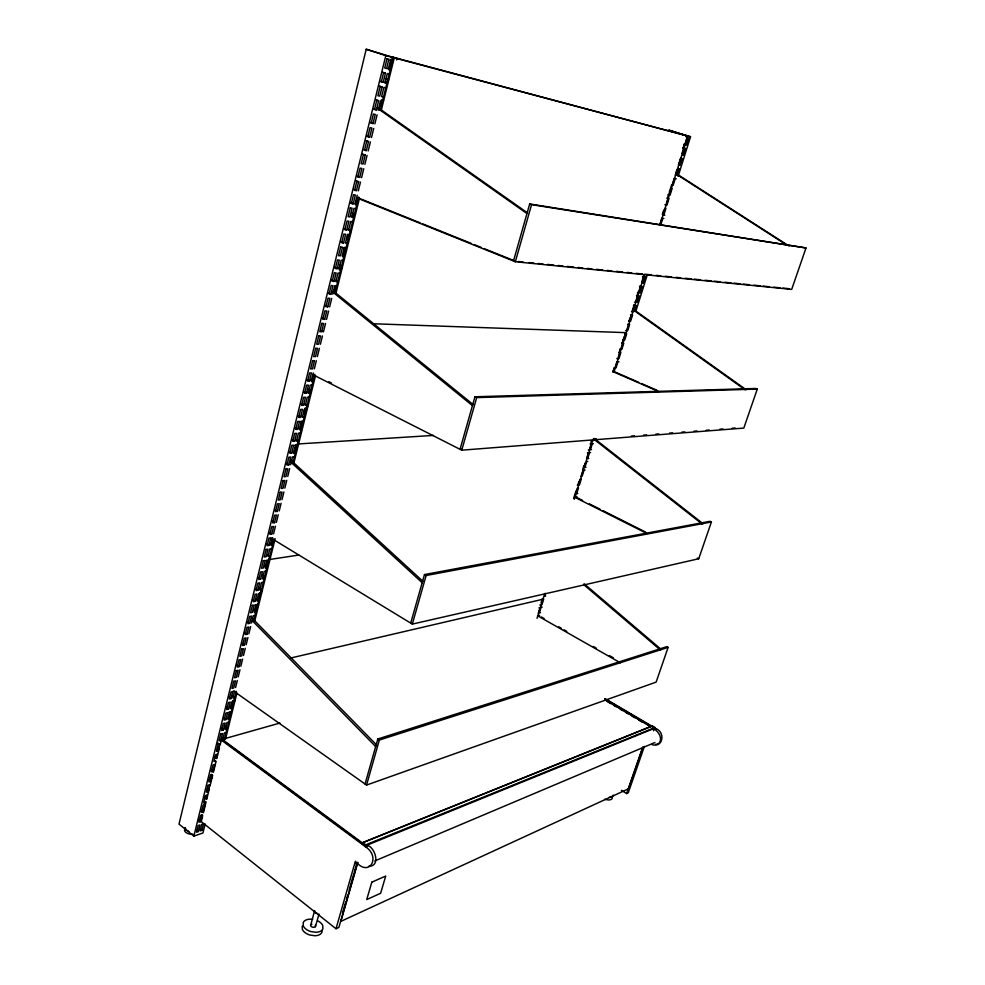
<?xml version="1.0" encoding="UTF-8"?>
<svg xmlns="http://www.w3.org/2000/svg" width="985" height="985" viewBox="0 0 985 985"><rect width="100%" height="100%" fill="white"/><g stroke="black" fill="none" stroke-linecap="round" stroke-linejoin="round"><path stroke-width="1.48" d="M322.193 930.529L321.96 932.155A10.096 6.144 13.8 0 1 315.065 935.75L309.795 935.024A10.54 6.402 13.8 0 1 302.37 929.434L302.223 926.097M314.744 910.706A2.536 1.514 13.9 0 0 314.486 911.039L310.595 925.678A2.635 1.601 13.8 0 0 312.368 927.107L313.686 927.328A2.524 1.527 13.8 0 0 315.495 926.503L315.508 925.678A2.635 1.601 13.8 0 0 315.262 925.26M314.486 911.039L314.474 911.851A2.647 1.576 13.9 0 0 316.259 913.267L317.576 913.501M396.561 59.913L396.906 58.521L366.211 49.25L178.999 824.125L193.873 836.117L202.922 832.978L205.151 824.014M193.873 836.117L385.812 55.591L366.211 49.25M203.797 805.077L204.708 801.384L205.976 802.381L203.402 812.773L201.051 810.914M207.109 791.62L208.032 787.901L209.3 788.886L206.715 799.352L204.351 797.505M217.192 750.718L218.128 746.925L219.421 747.898L216.786 758.561L214.373 756.751M198.33 831.562L199.955 824.938L198.145 825.565L196.507 832.19L198.33 831.562L196.04 829.727M200.78 821.625L202.417 814.977L200.595 815.58L198.958 822.241L200.78 821.625L198.477 819.791M203.242 811.64L204.892 804.954L203.07 805.558L201.42 812.243L203.242 811.64L200.928 809.818M206.37 798.921L207.367 794.895L205.545 795.486L203.895 802.209L205.717 801.605M210.704 781.4L212.366 774.629L210.556 775.183L208.882 781.967L210.704 781.4L208.364 779.615M213.216 771.23L214.89 764.409L213.068 764.963L211.393 771.784L213.216 771.23L210.864 769.445M216.404 758.265L217.426 754.153L215.604 754.682L213.905 761.54L215.727 760.999M223.373 730.02L225.085 723.064L223.263 723.569L221.551 730.525L223.373 730.02L220.997 728.272M225.947 719.592L227.67 712.611L225.848 713.091L224.124 720.072L225.947 719.592L223.558 717.856M228.532 709.101L230.268 702.083L228.434 702.551L226.71 709.582L228.532 709.101L226.144 707.378M231.13 698.574L232.879 691.519L231.044 691.975L229.308 699.03L231.13 698.574L228.729 696.863M239.01 666.66L240.771 659.494L238.949 659.913L237.176 667.079L239.01 666.66L236.572 664.974M244.329 645.113L246.102 637.886L244.28 638.268L242.495 645.507L244.329 645.113L241.867 643.451M247.001 634.254L248.799 626.989L246.964 627.359L245.166 634.636L247.001 634.254L244.539 632.604M249.697 623.345L251.495 616.044L249.661 616.401L247.863 623.714L249.697 623.345L247.223 621.707M255.115 601.367L256.937 593.992L255.103 594.312L253.28 601.7L255.115 601.367L252.616 599.754M257.848 590.298L259.683 582.874L257.836 583.194L256.014 590.618L257.848 590.298L255.349 588.685M260.594 579.168L262.429 571.706L260.594 572.002L258.76 579.463L260.594 579.168L258.082 577.567M268.917 545.419L270.789 537.859L268.942 538.106L267.083 545.678L268.917 545.419L266.369 543.868M271.725 534.067L273.596 526.458L271.762 526.692L269.878 534.301L271.725 534.067L269.164 532.516M274.544 522.641L276.428 514.995L274.581 515.217L272.697 522.875L274.544 522.641L271.971 521.102M277.314 511.387L279.211 503.704L277.364 503.914L275.468 511.609L277.314 511.387L274.741 509.861M288.79 464.883L290.723 457.028L288.876 457.163L286.943 465.019L288.79 464.883L286.167 463.406M291.695 453.1L293.641 445.208L291.794 445.331L289.849 453.223L291.695 453.1L289.061 451.635M294.613 441.255L296.571 433.326L294.724 433.425L292.779 441.366L294.613 441.255L291.979 439.802M297.556 429.349L299.526 421.383L297.679 421.457L295.709 429.448L297.556 429.349L294.897 427.909M300.511 417.381L302.481 409.366L300.634 409.428L298.664 417.455L300.511 417.381L297.839 415.953M303.478 405.352L305.461 397.287L303.614 397.337L301.632 405.414L303.478 405.352L300.807 403.936M306.458 393.249L308.465 385.147L306.606 385.184L304.611 393.298L306.458 393.249L303.774 391.858M309.462 381.096L311.469 372.946L309.622 372.958L307.615 381.121L309.462 381.096L306.766 379.717M324.705 319.312L326.774 310.94L324.915 310.866L322.858 319.238L324.705 319.312L321.947 317.995M327.808 306.754L329.877 298.344L328.03 298.233L325.949 306.655L327.808 306.754L325.038 305.461M330.923 294.121L333.004 285.662L331.157 285.551L329.064 294.01L330.923 294.121L328.14 292.841M334.05 281.427L336.144 272.931L334.297 272.783L332.204 281.304L334.05 281.427L331.256 280.159M337.202 268.659L339.308 260.114L337.461 259.954L335.343 268.511L337.202 268.659L334.395 267.415M343.543 242.926L345.686 234.282L343.827 234.085L341.696 242.741L343.543 242.926L340.921 241.793M346.757 229.948L348.899 221.256L347.04 221.034L344.898 229.739L346.757 229.948L344.11 228.84M353.209 203.784L355.376 194.993L353.517 194.734L351.349 203.538L353.209 203.784L350.549 202.701M358.638 181.757L356.792 181.474L354.612 190.314L356.459 190.585L358.638 181.757L355.954 180.698M359.734 177.325L361.926 168.435L360.079 168.127L357.887 177.029L359.734 177.325L357.05 176.278M365.226 155.051L363.022 163.99L361.175 163.67L363.379 154.719L365.226 155.051L362.517 154.029M368.55 141.581L366.703 141.237L364.487 150.237L366.334 150.57L368.55 141.581L365.829 140.572M369.658 137.075L371.887 128.05L370.04 127.668L367.811 136.718L369.658 137.075L366.937 136.078M373.007 123.519L375.248 114.432L373.401 114.038L371.16 123.137L373.007 123.519L370.274 122.522M378.634 100.729L376.775 100.31L374.522 109.47L376.381 109.877L378.634 100.729L375.876 99.781M382.032 86.963L379.754 96.148L377.908 95.73L380.173 86.52L382.032 86.963L379.262 86.015M385.443 73.112L383.596 72.644L381.318 81.903L383.165 82.358L385.443 73.112L382.66 72.188M210.051 785.845L212.649 775.318L211.369 774.333L210.445 778.076L212.44 777.461M367.27 845.586L365.829 846.177L222.093 739.883L221.342 740.092L220.184 744.783L217.771 742.986M222.635 739.883L224.346 732.975L226.156 732.471M234.701 691.064L232.952 698.106L234.775 697.651L232.374 695.939M235.575 687.542L237.323 680.463M238.198 676.917L239.958 669.8M240.832 666.242L242.605 659.088M243.492 655.505L245.265 648.315M246.151 644.719L247.937 637.504M248.836 633.884L250.621 626.62M251.52 622.988L253.33 615.699L255.152 615.342M272.623 537.613L270.752 545.161L272.586 544.902L270.038 543.351M273.559 533.821L275.431 526.224M276.379 522.419L278.262 514.773M279.223 510.907L281.119 503.237M281.993 499.654L283.902 491.946M284.862 488.08L286.77 480.323M287.743 476.432L289.664 468.638M290.624 464.735L292.57 456.892L294.404 456.757M313.316 372.933L311.309 381.072L313.144 381.047L310.447 379.668M314.326 368.858L316.345 360.682M317.355 356.595L319.386 348.37M320.396 344.257L322.44 335.983M325.518 323.536L323.462 331.846L320.728 330.529M326.552 319.374L328.608 311.026M329.643 306.84L331.723 298.443M332.758 294.232L334.851 285.785L336.685 285.909M357.223 195.264L355.056 204.03L356.89 204.277M358.306 190.856L360.485 182.04M361.581 177.62L363.773 168.743M364.869 164.298L367.073 155.384M368.181 150.902L370.397 141.939M371.505 137.432L373.734 128.419M374.854 123.888L377.095 114.826M378.215 110.271L380.481 101.147L382.315 101.566M391.316 58.213L391.661 56.834L687.789 136.053L660.048 224.765M228.446 718.496L229.406 714.581L230.453 715.344M231.573 705.851L232.866 700.594L234.701 701.135M254.573 612.818L255.928 607.326L257.011 608.04M258.193 598.154L259.227 594.004M265.531 568.505L266.91 562.891L268.019 563.58M271.441 544.582L272.488 540.334L273.608 541.011M293.924 453.629L295.389 447.732L296.534 448.372M299.785 429.94L301.262 423.969L302.42 424.597M303.725 413.995L305.215 407.987L307.172 408.578M311.691 381.786L313.193 375.691L314.375 376.295M334.186 290.784L335.442 285.724M339.32 270.025L339.948 267.477L341.98 268.08M342.595 256.789L344.184 250.362L345.415 250.904M346.843 239.614L348.124 234.43M355.437 204.868L357.062 198.293L358.318 198.798M379.717 106.626L381.072 101.147M388.804 69.886L390.528 62.929L391.833 63.36M396.906 58.521L392.941 57.462L392.929 58.965M201.937 830.306L203.575 823.706L201.765 824.322L200.14 830.934L201.937 830.306L199.647 828.483M236.388 691.359L224.445 739.366L222.081 737.617M253.711 621.166L274.076 539.127M290.994 460.918L293.136 462.125L314.818 374.275M334.949 292.927L358.7 196.975M380.198 110.382L393.274 57.573M225.454 739.267L236.905 693.034M254.573 621.72L275.135 538.709M293.85 463.184L315.532 375.642M335.725 294.133L359.513 198.133M381.318 110.123L394.259 57.893L392.941 57.462M315.495 926.503L318.992 914.068M365.041 783.998L377.809 739.009L666.783 646.653L668.125 647.379L656.133 682.112L366.555 785.07L233.494 690.953M410.708 623.111L424.486 574.563L710 521.311L711.404 521.988L698.722 558.754L412.321 624.096L271.171 538.167M313.021 374.731L461.756 450.182L743.823 428.081L757.28 389.087L755.815 388.472L474.955 396.77L460.032 449.308L461.94 449.16M356.693 197.825L515.34 261.739L791.694 289.393L806.001 247.961L529.684 203.944L513.493 261L515.377 261.185L484.041 248.565M366.555 785.07L379.348 740.055L668.125 647.379M412.321 624.096L426.136 575.511L711.404 521.988M461.756 450.182L476.703 397.608L757.28 389.087M515.34 261.739L531.568 204.646L806.001 247.961M202.479 817.784L200.497 818.449L201.408 814.78L202.664 815.777L201.223 821.601L336.008 928.744L355.363 861.247C369.437 878.189 380.85 856.95 365.866 847.026L221.342 740.092M342.448 913.44L345.698 902.149M346.486 899.404L347.668 895.291M349.158 890.12L349.761 887.978M350.155 886.599L352.938 876.933M353.246 875.862L353.861 873.72L354.465 874.163M354.268 872.328L356.656 863.98M653.646 727.989L654.299 728.371L365.989 845.598L365.238 845.044L655.013 727.496L652.378 725.945L362.812 842.655L362.418 844.01L364.745 845.733M357.863 862.355L340.884 921.357L628.541 788.776M686.114 136.669L686.434 135.647M686.336 136.73L686.656 135.696M541.159 602.352L541.602 600.961M573.689 498.238L575.979 490.912M577.752 485.236L578.958 481.369M582.652 469.574L583.859 465.683M590.495 444.469L591.714 440.541M614.381 368.033L612.645 372.096M619.109 352.901L620.378 348.813M622.151 343.149L624.293 336.304M624.785 334.728L625.241 333.275M628.923 321.479L630.191 317.404M631.988 311.654L634.155 304.722M636.839 296.153L638.145 291.966M662.326 214.558L663.681 210.224M667.374 198.391L668.741 194.033M669.258 192.37L671.548 185.057M683.11 148.033L684.353 144.069M686.619 136.816L686.939 135.795M538.315 613.138L540.051 607.61L538.967 607.868M541.356 603.436L542.649 599.274M575.622 493.817L577.444 487.969M580.19 479.178L578.355 485.039L577.296 485.174M581.064 476.408L582.898 470.522M583.822 467.567L585.299 462.839M586.592 458.69L588.451 452.755L587.392 452.854M616.893 361.754L614.96 367.934L613.914 367.947M618.248 357.42L619.799 352.458L618.752 352.445M621.166 348.099L622.729 343.112L621.67 343.088M627.026 329.347L628.602 324.324L627.556 324.274M629.981 319.916L631.557 314.868L630.511 314.806M635.916 300.93L637.504 295.845L636.458 295.759M638.896 291.375L640.496 286.278L639.45 286.179M641.888 281.796L643.5 276.662L642.454 276.563M659.728 224.728L661.785 218.165M662.807 214.865L664.875 208.266M666.328 203.636L667.978 198.33L666.956 198.133M669.431 193.676L671.093 188.357M672.139 185.02L674.232 178.334M675.279 174.985L676.954 169.617M678.431 164.914L680.537 158.179M682.014 153.451L683.701 148.033L682.679 147.775M685.191 143.281L686.89 137.838M537.022 618.297L544.791 593.438M574.218 499.296L592.884 439.618M613.938 372.268L644.559 274.322M541.996 604.568L543.732 599.015M545.468 593.45L544.606 596.245L545.678 595.987M578.515 487.834L576.681 493.682L577.752 493.534M579.426 484.915L581.261 479.055M582.184 476.087L584.031 470.202L585.09 470.079M593.241 440.738L593.992 438.35M616.019 367.934L617.952 361.766L618.999 361.766M618.912 358.663L620.858 352.47M621.831 349.367L623.776 343.137M624.749 340.022L626.706 333.78M627.679 330.64L629.649 324.373M630.622 321.221L632.592 314.929M633.589 311.765L635.559 305.449L636.605 305.51L635.017 310.57M665.909 208.451L663.841 215.038L664.875 215.21M666.943 205.151L669.012 198.527M670.046 195.215L672.127 188.566M673.161 185.229L675.254 178.556L676.276 178.777M635.867 311.26L647.354 274.593M678.123 176.34L690.534 136.743L668.593 130.069L685.437 135.388M621.424 790.327L626.608 793.578L642.749 747.086M628.442 789.059L642.873 747.516M644.399 746.384L628.27 792.802L626.608 793.578M653.449 730.808L654.299 728.371M657.894 744.217C663.422 740.228 659.396 731.978 654.459 729.343L656.108 728.678C665.577 732.446 662.991 748.465 651.738 744.525M336.008 928.744L338.889 927.402L357.518 862.577L354.637 863.771M374.768 860.952L654.914 742.518M654.212 728.789L655.037 728.457L604.642 698.771M365.866 847.026L368.735 845.856C375.913 849.71 380.296 866.652 368.562 866.32M279.912 723.052L222.228 739.341L362.209 842.803L651.011 726.438L604.802 699.215M226.759 728.272L225.971 728.481L227.006 729.245M228.729 722.079L226.907 722.571L225.196 729.516L227.018 729.011L224.629 727.275M229.591 718.607L227.769 719.099L229.493 712.13L231.315 711.65M233.913 701.16L232.091 701.628L230.355 708.634L232.177 708.153L229.776 706.442M234.356 699.584L235.144 699.387M538.536 615.637L539.608 615.366M540.469 612.608L539.398 612.879L541.122 607.339L542.206 607.092M539.842 605.086L540.913 604.827M290.6 658.042L542.981 599.225L542.267 598.831M257.861 604.371L256.038 604.704L254.228 612.042L256.051 611.685L253.564 610.06M261.444 593.179L258.772 593.672L256.95 601.035L258.772 600.702L256.285 599.089M261.111 591.48L261.899 591.332M263.34 582.258L261.505 582.566L259.683 589.978L261.505 589.658L259.006 588.057M265.113 578.367L262.429 578.86L264.263 571.411L266.098 571.115M268.868 559.923L267.034 560.206L265.187 567.68L267.021 567.397L264.497 565.821M269.274 561.598L266.418 560.428M298.911 555.035L270.001 559.431L268.893 558.754L268.893 560.046M271.651 548.67L269.816 548.928L267.969 556.451L269.791 556.18L267.255 554.617M575.769 496.588L576.841 496.452M585.94 467.346L584.881 467.456L586.728 461.546L587.799 461.436M588.722 458.481L587.663 458.591L589.51 452.657L590.569 452.558M588.316 449.874L589.387 449.776L591.246 443.816L590.187 443.903M591.505 449.591L590.446 449.677L592.305 443.73L593.364 443.644M591.123 440.911L592.182 440.824M293.136 462.125L293.924 462.063M593.241 439.002L596.294 438.756M631.397 436.035L634.451 435.801M643.611 435.099L646.665 434.853M655.825 434.151L658.879 433.917M669.566 433.08L672.62 432.846M681.78 432.144L684.834 431.898M693.994 431.196L697.048 430.962M706.208 430.248L709.262 430.014M719.949 429.189L723.002 428.943M732.163 428.241L735.216 428.007M433.462 435.419L298.615 443.927L297.47 443.299L297.458 444.641M297.322 444.974L295.488 445.097L293.542 452.965L295.365 452.841L292.742 451.376M300.253 433.129L298.418 433.228L296.46 441.145L298.295 441.034L295.648 439.581M655.616 744.303L657.709 744.204M303.195 421.211L301.361 421.297L299.391 429.251L301.225 429.164L298.578 427.724M306.163 409.231L304.328 409.304L302.346 417.308L304.18 417.221L301.521 415.805M306.877 406.596L307.665 406.571M309.142 397.201L307.308 397.238L305.313 405.291L307.16 405.229L304.476 403.825M309.979 391.882L309.192 391.895L310.361 392.51M312.134 385.098L310.3 385.123L308.305 393.212L310.14 393.175L307.455 391.784M612.941 371.025L614 371.025M616.807 358.651L617.866 358.663M619.725 349.33L620.772 349.343M622.655 339.96L623.702 339.997L625.66 333.743L624.601 333.706M373.253 323.757L626.325 332.659M625.586 330.566L626.632 330.603M628.529 321.122L629.587 321.172M631.496 311.642L632.542 311.703L634.525 305.375L633.478 305.313M312.701 919.3L310.103 919.153A10.109 6.119 13.8 0 0 303.183 922.649L303.331 925.986A10.552 6.39 13.8 0 0 310.767 931.564L316.037 932.29A10.109 6.119 13.8 0 0 322.932 928.707L322.711 925.383A10.552 6.39 13.8 0 0 317.773 920.864M634.463 302.136L635.51 302.198M337.498 282.892L338.298 282.941M339.837 273.202L337.99 273.067L335.897 281.55L337.732 281.685L334.949 280.417M637.455 292.57L638.502 292.656M342.989 260.434L341.155 260.274L339.049 268.806L340.884 268.954L338.077 267.711M344.048 256.162L342.214 256.001L344.331 247.42L346.166 247.592M518.43 261.493L523.023 261.961M529.142 262.576L533.735 263.032M538.315 263.5L542.907 263.955M547.5 264.423L553.619 265.039M558.199 265.494L562.792 265.962M567.372 266.418L573.492 267.034M578.084 267.501L582.677 267.957M587.257 268.425L591.85 268.88M596.442 269.348L602.561 269.964M607.142 270.419L611.734 270.887M616.327 271.343L622.434 271.958M627.026 272.426L631.619 272.882M636.199 273.35L642.318 273.965M645.384 274.273L651.504 274.889M656.084 275.344L660.676 275.812M665.269 276.268L671.376 276.883M675.969 277.351L680.561 277.807M685.141 278.275L691.261 278.89M694.326 279.198L700.446 279.814M705.026 280.269L711.145 280.885M714.211 281.193L720.33 281.808M724.911 282.264L731.03 282.88M734.096 283.188L740.203 283.803M743.269 284.111L749.388 284.727M753.968 285.194L760.088 285.81M763.153 286.118L769.273 286.733M773.853 287.189L779.972 287.805M783.038 288.113L789.145 288.728M347.237 243.295L345.39 243.11L347.533 234.479L349.367 234.689M349.687 233.667L350.475 233.753M350.217 231.5L351.017 231.586M352.581 221.699L350.746 221.477L348.591 230.158L350.438 230.367L347.803 229.259M355.807 208.648L353.972 208.401L351.817 217.131L353.652 217.353L351.005 216.257M661.785 225.06L660.763 224.9L662.819 218.325L663.841 218.498M664.875 204.769L665.909 204.954M667.99 194.808L669.024 195.005M383.51 100.408L381.417 99.781M383.448 96.998L381.601 96.579L383.879 87.406L385.714 87.837M604.581 799.303L608.398 799.955A7.745 3.558 20.5 0 0 612.301 797.838L612.165 797.148M388.619 79.76L385.381 78.738M389.124 74.035L387.29 73.579L385.012 82.802L386.846 83.245L384.076 82.321M683.738 144.376L684.76 144.635M392.559 60.159L390.725 59.666L388.435 68.95L390.269 69.418L387.487 68.507M393.212 61.242L389.949 60.245M385.812 55.591L690.534 136.743M385.948 81.423L387.253 81.866M380.395 81.423L383.165 82.358M373.623 108.904L376.381 109.877M529.684 203.944L531.568 204.646M363.625 149.548L366.334 150.57M353.787 189.526L356.459 190.585M357.272 197.542L419.942 222.77M422.799 223.915L471.224 243.406M474.068 244.551L481.197 247.42M351.054 202.405L353.726 203.489M352.187 213.154L354.526 214.114M352.728 215.777L353.984 216.294M343.642 247.752L345.944 248.749M614.825 371.936L638.649 382.303M641.457 383.522L656.872 390.232M613.68 371.936L658.571 391.488M339.406 264.866L341.709 265.876M474.955 396.77L476.703 397.608M575.732 497.006L582.566 500.429M589.399 503.864L600.321 509.356M603.054 510.722L645.409 531.998M697.331 558.064L698.722 558.754M574.575 497.166L647.034 533.574M328.781 381.688L331.526 383.079M308.662 389.346L310.866 390.491M300.745 421.432L302.912 422.602M294.872 445.208L297.027 446.402M541.381 616.955L544.052 618.469M558.729 626.805L561.401 628.319M564.073 629.834L566.744 631.348M593.426 646.505L596.097 648.019M609.444 655.604L613.446 657.869M537.539 615.736L620.341 662.782M424.486 574.563L426.136 575.511M605.984 699.165L656.108 728.678M605.627 700.15L650.272 726.474M606.932 701.332L610.897 703.659M613.544 705.223L616.179 706.774M620.144 709.114L622.779 710.665M625.413 712.229L628.061 713.78M632.025 716.12L634.66 717.671M638.625 720.01L642.577 722.337M262.724 575.338L264.78 576.644M263.229 577.813L264.325 578.503M676.658 173.902L789.12 246.078M676.843 174.493L786.806 245.093M259.56 592.625L260.656 593.327M255.435 604.876L257.467 606.206M377.809 739.009L379.348 740.055M377.92 107.611L527.578 212.945M377.156 108.042L526.963 213.548M634.155 309.844L746.088 389.691M633.023 309.77L745.042 389.728M228.926 712.18L230.884 713.596M225.491 726.093L227.436 727.509M362.812 842.655L365.841 844.884M214.742 760.679L216.023 761.651L213.413 772.252L211.012 770.418M595.223 439.224L703.031 523.688M594.041 439.298L702.009 523.921M333.94 291.511L473.157 404.576M331.933 291.388L472.443 405.611M584.08 583.711L661.267 649.484M584.105 584.967L660.172 649.829M290.858 460.167L422.947 581.322M291.129 462.396L422.171 582.726M251.914 617.903L376.504 744.857M252.074 620.476L375.654 746.568M310.718 924.94A2.524 1.527 13.8 0 1 311.913 924.176M613.236 795.129A7.757 3.546 20.4 0 1 609.333 797.234M188.874 831.389A5.922 3.263 9.8 0 1 185.118 827.523M192.814 834.147A5.91 3.263 9.7 0 1 185.857 832.411A5.91 3.263 9.7 0 1 185.636 828.36M208.044 785.353L206.382 792.112L208.204 791.534L209.867 784.786L208.044 785.353M218.141 744.364L216.441 751.247L218.264 750.718L219.963 743.847L218.141 744.364M220.702 733.985L218.99 740.917L220.812 740.4L222.524 733.48L220.702 733.985M233.667 681.337L231.918 688.441L233.74 687.986L235.489 680.906L233.667 681.337M236.301 670.65L234.541 677.779L236.375 677.348L238.124 670.231L236.301 670.65M241.608 649.115L239.823 656.318L241.657 655.912L243.43 648.721L241.608 649.115M252.369 605.393L250.559 612.732L252.394 612.387L254.204 605.049L252.369 605.393M263.364 560.76L261.517 568.259L263.352 567.976L265.199 560.477L263.364 560.76M266.147 549.458L264.288 557.005L266.135 556.722L267.982 549.199L266.147 549.458M280.22 492.315L278.324 500.048L280.159 499.851L282.067 492.131L280.22 492.315M283.089 480.655L281.181 488.437L283.027 488.252L284.936 480.495L283.089 480.655M285.982 468.946L284.049 476.765L285.896 476.592L287.829 468.786L285.982 468.946M312.651 360.67L310.632 368.87L312.479 368.87L314.498 360.682L312.651 360.67M315.692 348.321L313.661 356.57L315.508 356.582L317.539 348.345L315.692 348.321M318.746 335.897L316.714 344.184L318.561 344.221L320.605 335.947L318.746 335.897M321.824 323.412L319.768 331.748L321.627 331.797L323.671 323.474L321.824 323.412M340.638 247.05L338.52 255.657L340.367 255.829L342.485 247.235L340.638 247.05M350.278 207.921L348.124 216.675L349.971 216.897L352.125 208.167L350.278 207.921M387.031 58.694L384.741 68.002L386.588 68.482L388.878 59.186L387.031 58.694M371.825 882.166L366.74 899.551L380.629 893.26L385.714 876.059L371.825 882.166M638.539 295.919L636.556 302.272L637.591 302.346L639.585 296.005L638.539 295.919M641.53 286.364L639.536 292.742L640.582 292.828L642.565 286.45L641.53 286.364M644.535 276.76L642.528 283.163L643.574 283.261L645.569 276.871L644.535 276.76M678.394 168.509L676.301 175.207L677.323 175.441L679.416 168.743L678.394 168.509M681.558 158.425L679.453 165.148L680.475 165.381L682.568 158.659L681.558 158.425M684.723 148.292L682.605 155.051L683.627 155.298L685.745 148.538L684.723 148.292M687.912 138.109L685.782 144.894L686.804 145.164L688.921 138.38L687.912 138.109"/></g></svg>
